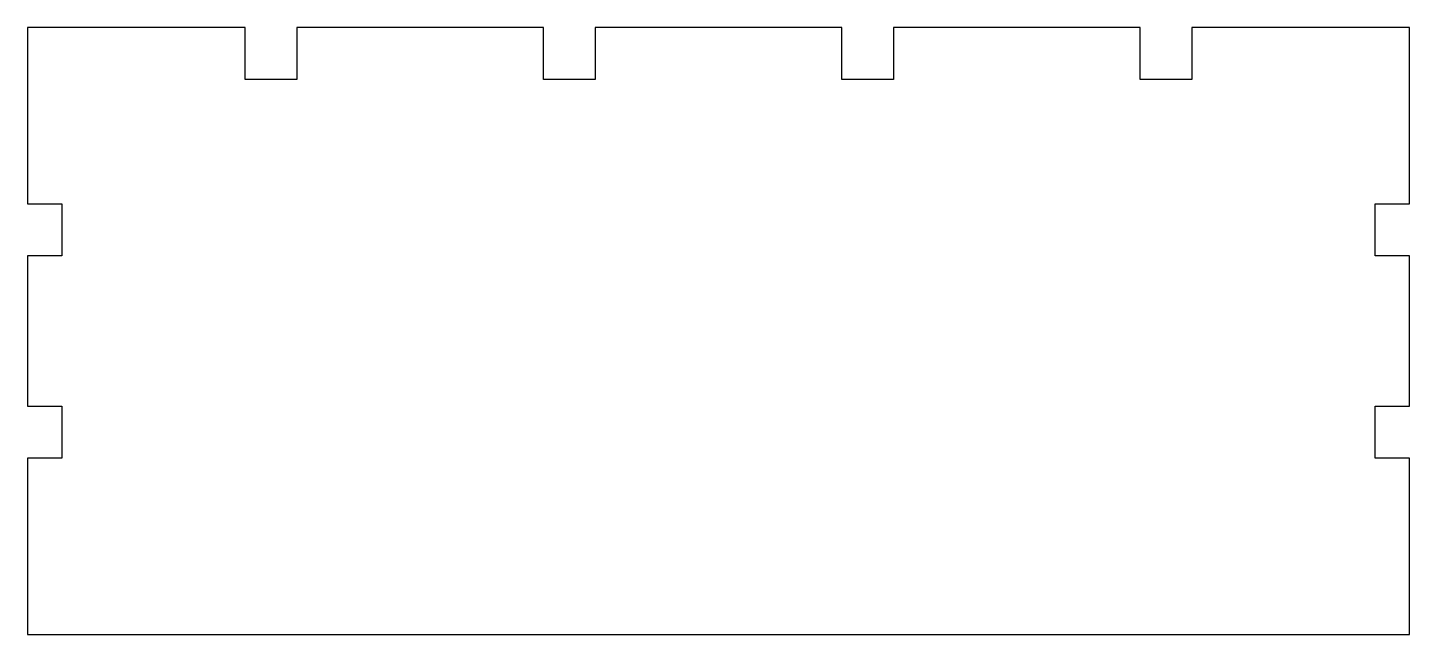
# Model space of a CAD drawing. Extents: x 6.4 to 86, y 4.4 to 39.4.
import ezdxf

# ---------------------------------------------------------------- set-up
doc = ezdxf.new("R2010")
doc.units = 0
doc.header["$MEASUREMENT"] = 0
doc.layers.get('0').update_dxf_attribs({"linetype": 'CONTINUOUS'})

msp = doc.modelspace()

# ---------------------------------------------------------------- linework, layer by layer
msp.add_lwpolyline([(46.215, 4.411), (86.042, 4.411), (86.042, 14.583), (84.071, 14.583), (84.071, 17.573), (86.042, 17.573), (86.042, 26.249), (84.071, 26.249), (84.071, 29.239), (86.042, 29.239), (86.042, 39.411), (73.51, 39.411), (73.51, 36.411), (70.52, 36.411), (70.52, 39.411), (56.31, 39.411), (56.31, 36.411), (53.32, 36.411), (53.32, 39.411), (46.215, 39.411), (39.11, 39.411), (39.11, 36.411), (36.12, 36.411), (36.12, 39.411), (21.91, 39.411), (21.91, 36.411), (18.92, 36.411), (18.92, 39.411), (6.387, 39.411), (6.387, 29.239), (8.358, 29.239), (8.358, 26.249), (6.387, 26.249), (6.387, 17.573), (8.358, 17.573), (8.358, 14.583), (6.387, 14.583), (6.387, 4.411)], close=True)

doc.saveas('drawing.dxf')
